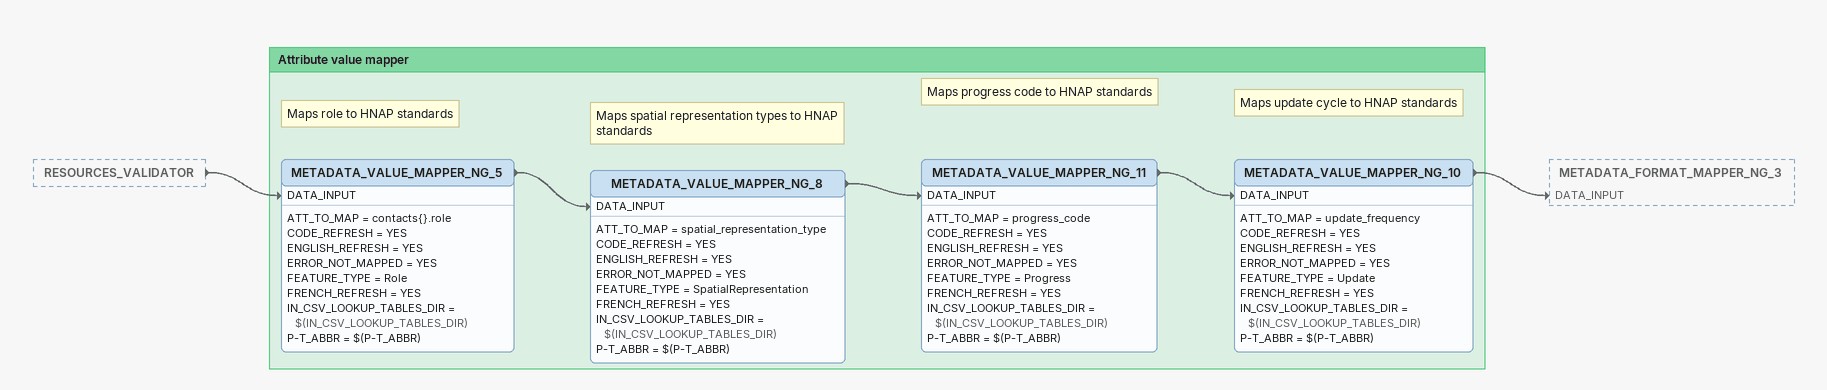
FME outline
RESOURCES_VALIDATOR [outside]
    -> METADATA_VALUE_MAPPER_NG_5 [DATA_INPUT]

Bookmark: Attribute value mapper
Note: Maps role to HNAP standards
METADATA_VALUE_MAPPER_NG_5
    ATT_TO_MAP = contacts{}.role
    CODE_REFRESH = YES
    ENGLISH_REFRESH = YES
    ERROR_NOT_MAPPED = YES
    FEATURE_TYPE = Role
    FRENCH_REFRESH = YES
    IN_CSV_LOOKUP_TABLES_DIR = $(IN_CSV_LOOKUP_TABLES_DIR)
    P-T_ABBR = $(P-T_ABBR)
    -> METADATA_VALUE_MAPPER_NG_8 [DATA_INPUT]
Note: Maps spatial representation types to HNAP standards
METADATA_VALUE_MAPPER_NG_8
    ATT_TO_MAP = spatial_representation_type
    CODE_REFRESH = YES
    ENGLISH_REFRESH = YES
    ERROR_NOT_MAPPED = YES
    FEATURE_TYPE = SpatialRepresentation
    FRENCH_REFRESH = YES
    IN_CSV_LOOKUP_TABLES_DIR = $(IN_CSV_LOOKUP_TABLES_DIR)
    P-T_ABBR = $(P-T_ABBR)
    -> METADATA_VALUE_MAPPER_NG_11 [DATA_INPUT]
Note: Maps progress code to HNAP standards
METADATA_VALUE_MAPPER_NG_11
    ATT_TO_MAP = progress_code
    CODE_REFRESH = YES
    ENGLISH_REFRESH = YES
    ERROR_NOT_MAPPED = YES
    FEATURE_TYPE = Progress
    FRENCH_REFRESH = YES
    IN_CSV_LOOKUP_TABLES_DIR = $(IN_CSV_LOOKUP_TABLES_DIR)
    P-T_ABBR = $(P-T_ABBR)
    -> METADATA_VALUE_MAPPER_NG_10 [DATA_INPUT]
Note: Maps update cycle to HNAP standards
METADATA_VALUE_MAPPER_NG_10
    ATT_TO_MAP = update_frequency
    CODE_REFRESH = YES
    ENGLISH_REFRESH = YES
    ERROR_NOT_MAPPED = YES
    FEATURE_TYPE = Update
    FRENCH_REFRESH = YES
    IN_CSV_LOOKUP_TABLES_DIR = $(IN_CSV_LOOKUP_TABLES_DIR)
    P-T_ABBR = $(P-T_ABBR)
    -> METADATA_FORMAT_MAPPER_NG_3 [DATA_INPUT]
